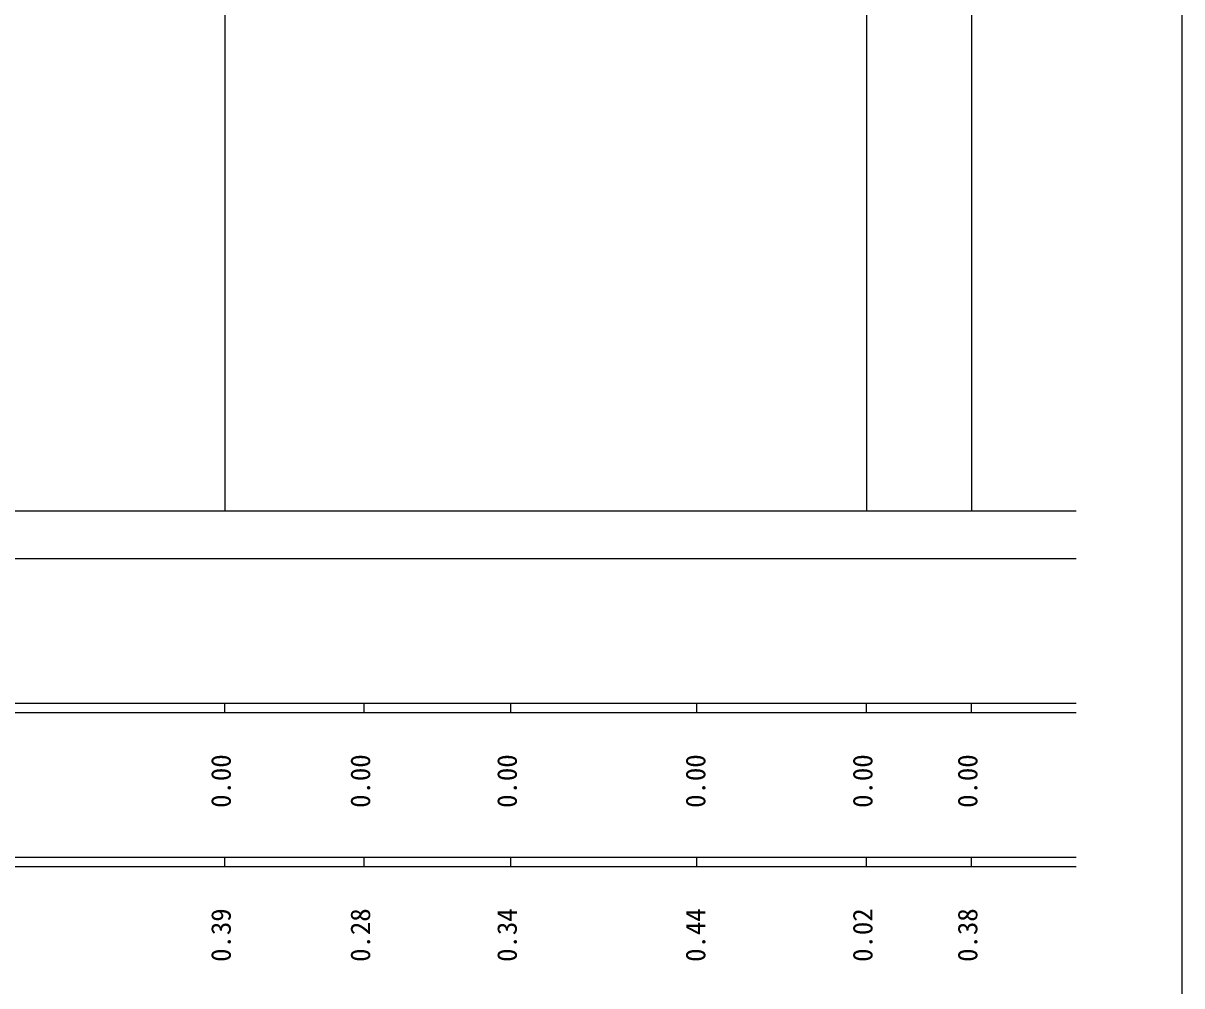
# Model space of a CAD drawing. Units: millimetres on the paper. Extents: x -224 to 211, y -151 to 163.
# Drawn here: x 103.3 to 193.6, y -2.8 to 72.3 of the extents above; entities that cross this region are included whole.
import ezdxf
from ezdxf.enums import TextEntityAlignment as Align

# ---------------------------------------------------------------- set-up
doc = ezdxf.new("R2010")
doc.units = ezdxf.units.MM
for name, color, linetype in [('0-0_0', 7, 'Continuous'), ('0-1_D_STR_DIM_1寸法', 7, 'Continuous'), ('0-2_D_STR_2_文字', 4, 'Continuous'), ('0-3_D-TTL-FRAM_枠', 7, 'Continuous'), ('0-5_D_BDG_1_現況', 7, 'Continuous')]:
    doc.layers.add(name, color=color, linetype=linetype)
doc.styles.add('ＭＳ ゴシック', font='')
doc.styles.get('ＭＳ ゴシック').set_extended_font_data('MS Gothic')

msp = doc.modelspace()

# ---------------------------------------------------------------- linework, layer by layer
at = {"layer": '0-0_0'}
for p, q in [((-192.397, 34.271), (185.319, 34.271)), ((185.319, 30.521), (-172.147, 30.521)), ((-172.147, 19.271), (185.319, 19.271)), ((185.319, 18.521), (-172.147, 18.521)), ((-172.147, 7.271), (185.319, 7.271)), ((185.319, 6.521), (-172.147, 6.521))]:
    msp.add_line(p, q, dxfattribs=at)
at = {"layer": '0-1_D_STR_DIM_1寸法'}
for p, q in [((118.989, 18.521), (118.989, 19.271)), ((129.849, 18.521), (129.849, 19.271)), ((141.278, 18.521), (141.278, 19.271)), ((155.768, 18.521), (155.768, 19.271)), ((168.989, 18.521), (168.989, 19.271)), ((177.164, 18.521), (177.164, 19.271)), ((118.989, 6.521), (118.989, 7.271)), ((129.849, 6.521), (129.849, 7.271)), ((141.278, 6.521), (141.278, 7.271)), ((155.768, 6.521), (155.768, 7.271)), ((168.989, 6.521), (168.989, 7.271)), ((177.164, 6.521), (177.164, 7.271))]:
    msp.add_line(p, q, dxfattribs=at)
at = {"layer": '0-3_D-TTL-FRAM_枠'}
msp.add_lwpolyline([(-207.772, 147.259), (193.561, 147.259), (193.561, -133.741), (-207.772, -133.741)], close=True, dxfattribs=at)
at = {"layer": '0-5_D_BDG_1_現況'}
for p, q in [((118.989, 100.067), (118.989, 34.271)), ((168.989, 99.767), (168.989, 34.271)), ((177.164, 99.717), (177.164, 34.271))]:
    msp.add_line(p, q, dxfattribs=at)

# ---------------------------------------------------------------- texts
at = {"layer": '0-2_D_STR_2_文字', "style": 'ＭＳ ゴシック'}
for s, p in [('0.00', (119.915, 11.117)), ('0.00', (130.774, 11.117)), ('0.00', (142.204, 11.117)), ('0.00', (156.893, 11.117)), ('0.00', (169.915, 11.117)), ('0.00', (178.09, 11.117)), ('0.39', (119.915, -0.883)), ('0.28', (130.774, -0.883)), ('0.34', (142.204, -0.883)), ('0.44', (156.893, -0.883)), ('0.02', (169.915, -0.883)), ('0.38', (178.09, -0.883))]:
    msp.add_text(s, height=1.532, rotation=90, dxfattribs=at).set_placement(p, align=Align.BOTTOM_LEFT)

doc.saveas('drawing.dxf')
